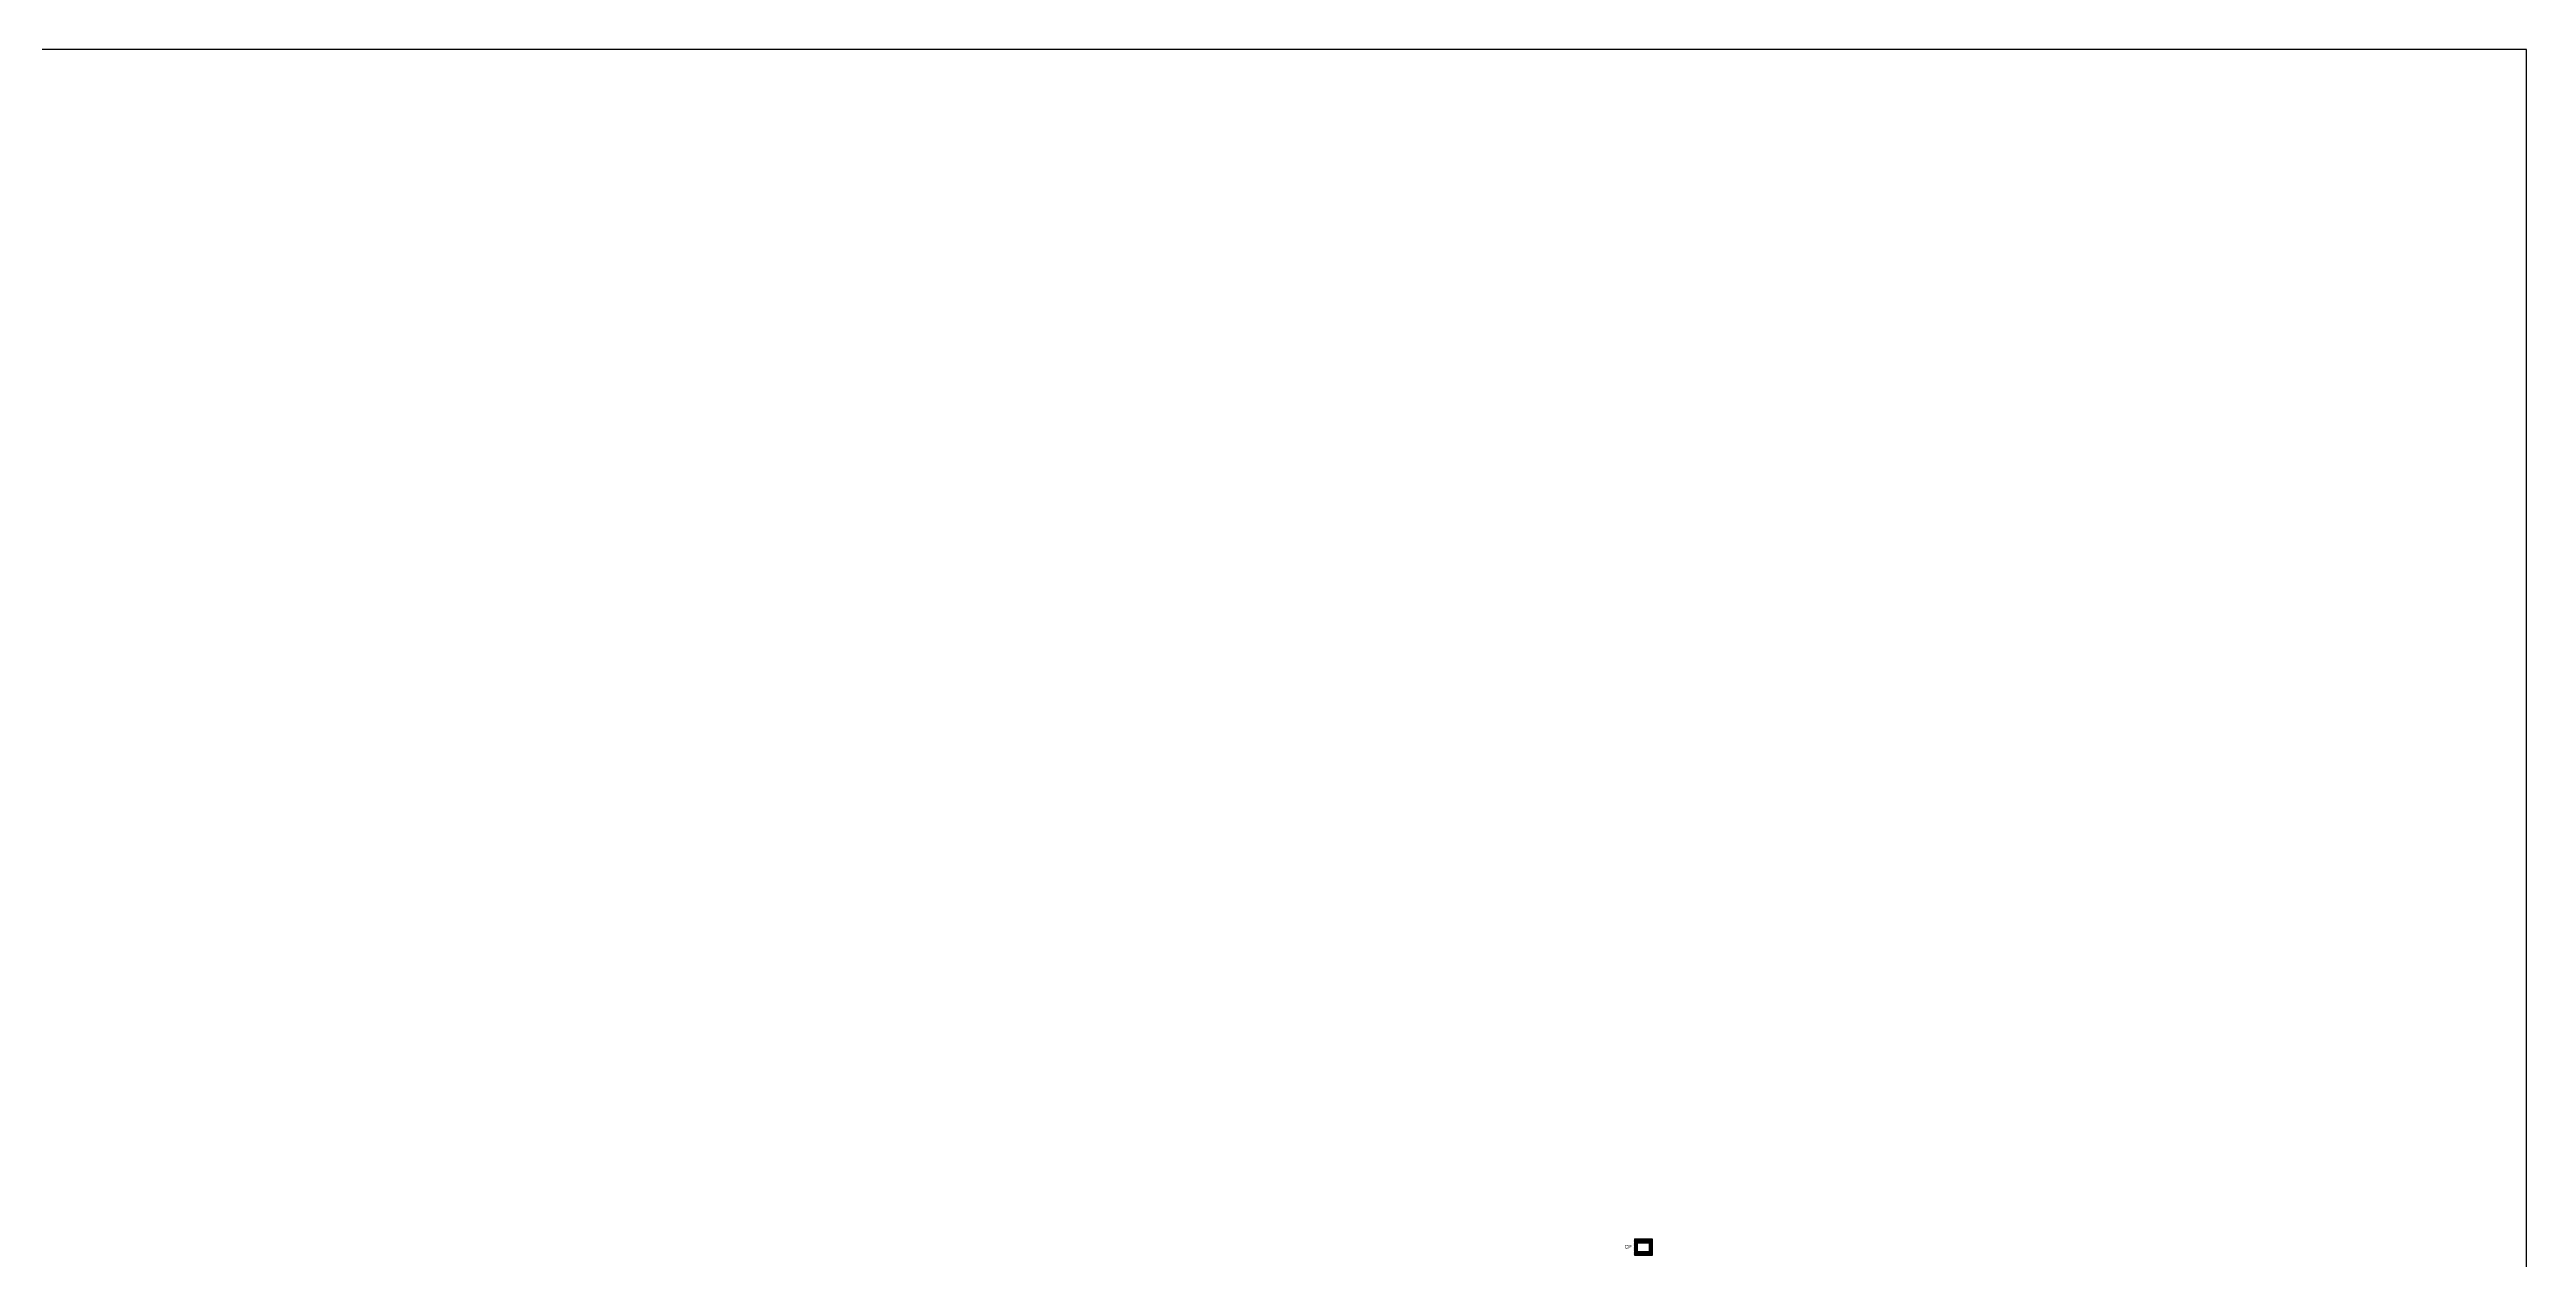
# Model space of a CAD drawing. Extents: x -89 to 1767, y 705 to 1299.
# Drawn here: x 337.9 to 749.2, y 1098.2 to 1299 of the extents above; entities that cross this region are included whole.
import ezdxf

# ---------------------------------------------------------------- set-up
doc = ezdxf.new("R2010")
doc.units = 0
doc.layers.add('10.1-Caixas Subterrâneas', color=5, linetype='Continuous')
doc.styles.add('ARIAL', font='arial.ttf')

# ---------------------------------------------------------------- blocks, each defined once
blk = doc.blocks.new('*X65')
at = {"color": 0, "linetype": 'Continuous'}
for p, q in [((-1.25, 0.34099), (-0.49099, 1.1)), ((-1.25, 0.517767), (-0.667767, 1.1)), ((-1.25, 0.694544), (-0.844544, 1.1)), ((-1.25, 0.87132), (-1.02132, 1.1)), ((-1.25, 1.048097), (-1.198097, 1.1)), ((-1.25, 0.164214), (-0.8035, 0.610714)), ((-1.25, -0.012563), (-0.8035, 0.433937)), ((-1.25, -0.18934), (-0.8035, 0.25716)), ((-1.25, -0.366117), (-0.8035, 0.080383)), ((-0.789214, 0.625), (-0.314214, 1.1)), ((-0.612437, 0.625), (-0.137437, 1.1)), ((-0.43566, 0.625), (0.03934, 1.1)), ((-0.258883, 0.625), (0.216117, 1.1)), ((-0.082107, 0.625), (0.392893, 1.1)), ((0.09467, 0.625), (0.56967, 1.1)), ((0.271447, 0.625), (0.746447, 1.1)), ((0.448223, 0.625), (0.923223, 1.1)), ((0.625, 0.625), (1.1, 1.1)), ((0.801777, 0.625), (1.25, 1.073223)), ((0.8035, 0.449947), (1.25, 0.896447)), ((0.8035, 0.27317), (1.25, 0.71967)), ((0.8035, 0.096393), (1.25, 0.542893)), ((0.8035, -0.080383), (1.25, 0.366117)), ((0.8035, -0.25716), (1.25, 0.18934)), ((0.8035, -0.433937), (1.25, 0.012563)), ((-1.25, -0.542893), (-0.8035, -0.096393)), ((-1.25, -0.71967), (-0.8035, -0.27317)), ((-1.25, -0.896447), (-0.8035, -0.449947)), ((-1.25, -1.073223), (-0.801777, -0.625)), ((-1.1, -1.1), (-0.625, -0.625)), ((-0.923223, -1.1), (-0.448223, -0.625)), ((-0.746447, -1.1), (-0.271447, -0.625)), ((-0.56967, -1.1), (-0.09467, -0.625)), ((-0.392893, -1.1), (0.082107, -0.625)), ((-0.216117, -1.1), (0.258883, -0.625)), ((-0.03934, -1.1), (0.43566, -0.625)), ((0.137437, -1.1), (0.612437, -0.625)), ((0.314214, -1.1), (0.789214, -0.625)), ((0.49099, -1.1), (1.25, -0.34099)), ((0.667767, -1.1), (1.25, -0.517767)), ((0.8035, -0.610714), (1.25, -0.164214)), ((0.844544, -1.1), (1.25, -0.694544)), ((1.02132, -1.1), (1.25, -0.87132)), ((1.198097, -1.1), (1.25, -1.048097))]:
    blk.add_line(p, q, dxfattribs=at)
blk = doc.blocks.new('MANHOLE_MQ')
at = {"color": 0, "linetype": 'Continuous'}
for p, q in [((0.0000062, 0.0000057), (-0.0000063, 0.0000057)), ((-0.0000063, 0.0000057), (-0.0000063, -0.0000053)), ((-0.000004, 0.0000033), (0.000004, 0.0000033)), ((-0.000004, -0.0000029), (-0.000004, 0.0000033)), ((0.000004, 0.0000033), (0.000004, -0.0000029)), ((0.0000062, -0.0000053), (0.0000062, 0.0000057)), ((-0.0000063, -0.0000053), (0.0000062, -0.0000053)), ((0.000004, -0.0000029), (-0.000004, -0.0000029)), ((0.000004, -0.0000029), (0.000004, -0.0000029))]:
    blk.add_line(p, q, dxfattribs=at)
at = {"color": 0, "linetype": 'Continuous', "xscale": 5e-06, "yscale": 5e-06, "zscale": 1e-05}
blk.add_blockref('*X65', (0, 0.0000002), dxfattribs=at)

msp = doc.modelspace()

# ---------------------------------------------------------------- linework, layer by layer
msp.add_lwpolyline([(-89.32, 705.02), (749.25, 705.02), (749.25, 1299.02), (-89.32, 1299.02), (-89.32, 705.02)])

# ---------------------------------------------------------------- block references
at = {"layer": '10.1-Caixas Subterrâneas', "color": 30, "xscale": 242835.0251265703, "yscale": 242835.0251265703, "zscale": 242835.0251265703, "rotation": 180.0000000000632}
msp.add_blockref('MANHOLE_MQ', (602.6, 1100.26), dxfattribs=at)

# ---------------------------------------------------------------- texts
at = {"layer": '10.1-Caixas Subterrâneas', "color": 30, "style": 'ARIAL'}
msp.add_text('CP', height=0.607, dxfattribs=at).set_placement((599.47, 1099.99))

doc.saveas('drawing.dxf')
